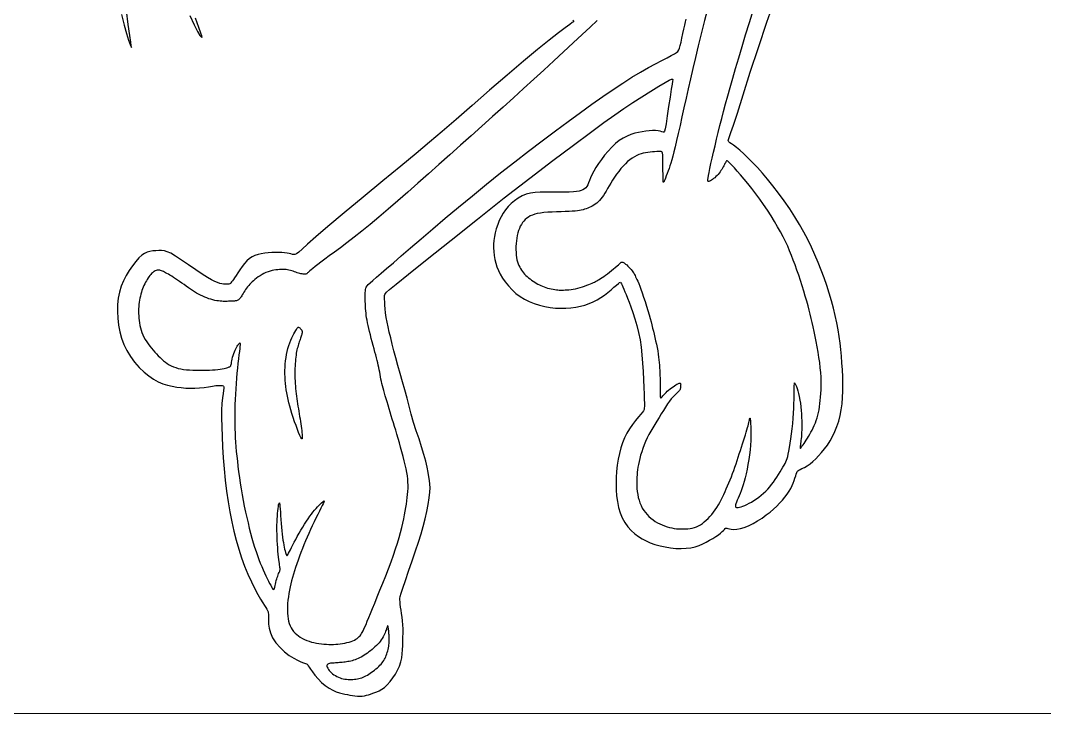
# Model space of a CAD drawing. Extents: x -10 to 143, y -5 to 105.
# Drawn here: x 23.42 to 65.93, y 10 to 38.76 of the extents above; entities that cross this region are included whole.
import ezdxf

# ---------------------------------------------------------------- set-up
doc = ezdxf.new("R2010")
doc.units = 0
doc.layers.add('1', color=7, linetype='CONTINUOUS')
doc.layers.add('Ramen', color=7, linetype='CONTINUOUS', lineweight=0)

msp = doc.modelspace()

# ---------------------------------------------------------------- linework, layer by layer
at = {"layer": '1', "color": 7, "linetype": 'CONTINUOUS'}
for points in [[(46.356, 38.781), (46.381, 38.75), (46.384, 38.731), (46.372, 38.712), (46.325, 38.675), (46.22, 38.598), (46.036, 38.461), (45.753, 38.247), (45.368, 37.948), (44.881, 37.558), (44.295, 37.072), (43.617, 36.495), (42.891, 35.866), (42.17, 35.236), (41.504, 34.656), (40.927, 34.158), (40.394, 33.706), (39.843, 33.245), (39.21, 32.722), (38.456, 32.102), (37.642, 31.433), (36.855, 30.781), (36.18, 30.213), (35.681, 29.78), (35.34, 29.474), (35.119, 29.27), (34.978, 29.145), (34.882, 29.075), (34.814, 29.045), (34.76, 29.044), (34.708, 29.057), (34.647, 29.074), (34.573, 29.092), (34.485, 29.108), (34.382, 29.121), (34.264, 29.131), (34.134, 29.137), (33.995, 29.138), (33.85, 29.133), (33.703, 29.122), (33.557, 29.105), (33.415, 29.081), (33.28, 29.049), (33.154, 29.008), (33.037, 28.955), (32.925, 28.884), (32.819, 28.792), (32.716, 28.676), (32.619, 28.546), (32.528, 28.412), (32.445, 28.287), (32.371, 28.179), (32.308, 28.089), (32.255, 28.015), (32.214, 27.956), (32.183, 27.91), (32.158, 27.875), (32.134, 27.851), (32.105, 27.834), (32.068, 27.824), (32.022, 27.819), (31.968, 27.819), (31.909, 27.821), (31.844, 27.826), (31.772, 27.835), (31.69, 27.853), (31.596, 27.882), (31.485, 27.927), (31.35, 27.995), (31.178, 28.094), (30.96, 28.235), (30.692, 28.418), (30.397, 28.623), (30.108, 28.822), (29.854, 28.988), (29.659, 29.1), (29.511, 29.166), (29.391, 29.198), (29.279, 29.21), (29.16, 29.213), (29.035, 29.209), (28.909, 29.196), (28.788, 29.175), (28.674, 29.143), (28.564, 29.093), (28.453, 29.018), (28.335, 28.909), (28.205, 28.763), (28.07, 28.586), (27.935, 28.386), (27.808, 28.174), (27.695, 27.956), (27.6, 27.731), (27.524, 27.494), (27.473, 27.242), (27.446, 26.972), (27.443, 26.69), (27.46, 26.403), (27.494, 26.119), (27.545, 25.843), (27.615, 25.575), (27.708, 25.315), (27.83, 25.061), (27.982, 24.813), (28.158, 24.577), (28.35, 24.36), (28.548, 24.168), (28.746, 24.008), (28.943, 23.877), (29.138, 23.772), (29.332, 23.689), (29.524, 23.627), (29.714, 23.581), (29.904, 23.547), (30.094, 23.524), (30.283, 23.508), (30.472, 23.5), (30.662, 23.5), (30.851, 23.511), (31.039, 23.532), (31.22, 23.559), (31.384, 23.586), (31.526, 23.607), (31.638, 23.618), (31.724, 23.619), (31.785, 23.613), (31.826, 23.602), (31.851, 23.586), (31.862, 23.556), (31.86, 23.501), (31.848, 23.411), (31.829, 23.277), (31.806, 23.096), (31.784, 22.868), (31.77, 22.592), (31.765, 22.269), (31.771, 21.902), (31.786, 21.501), (31.809, 21.07), (31.838, 20.618), (31.875, 20.153), (31.92, 19.687), (31.974, 19.23), (32.038, 18.79), (32.11, 18.367), (32.191, 17.96), (32.279, 17.568), (32.374, 17.189), (32.478, 16.822), (32.592, 16.466), (32.719, 16.119), (32.859, 15.782), (33.004, 15.464), (33.146, 15.178), (33.276, 14.934), (33.387, 14.741), (33.477, 14.593), (33.55, 14.48), (33.607, 14.395), (33.649, 14.327), (33.678, 14.273), (33.697, 14.224), (33.707, 14.177), (33.711, 14.124), (33.711, 14.059), (33.71, 13.973), (33.711, 13.859), (33.719, 13.712), (33.743, 13.537), (33.795, 13.344), (33.886, 13.141), (34.023, 12.936), (34.194, 12.739), (34.385, 12.56), (34.578, 12.409), (34.76, 12.293), (34.923, 12.208), (35.062, 12.149), (35.17, 12.109), (35.245, 12.082), (35.292, 12.064), (35.319, 12.049), (35.335, 12.035), (35.348, 12.015), (35.366, 11.982), (35.398, 11.927), (35.453, 11.843), (35.536, 11.726), (35.645, 11.585), (35.774, 11.435), (35.919, 11.29), (36.073, 11.163), (36.23, 11.056), (36.384, 10.969), (36.528, 10.903), (36.658, 10.857), (36.775, 10.826), (36.885, 10.804), (36.99, 10.785), (37.094, 10.765), (37.198, 10.744), (37.301, 10.727), (37.403, 10.716), (37.504, 10.714), (37.601, 10.721), (37.696, 10.735), (37.786, 10.755), (37.873, 10.78), (37.956, 10.809), (38.04, 10.84), (38.126, 10.872), (38.217, 10.906), (38.313, 10.948), (38.416, 11.005), (38.527, 11.086), (38.644, 11.195), (38.763, 11.328), (38.879, 11.478), (38.984, 11.639), (39.074, 11.803), (39.147, 11.971), (39.204, 12.139), (39.245, 12.309), (39.27, 12.479), (39.284, 12.649), (39.29, 12.82), (39.293, 12.993), (39.297, 13.166), (39.299, 13.34), (39.299, 13.512), (39.293, 13.681), (39.279, 13.844), (39.261, 14.002), (39.24, 14.151), (39.219, 14.29), (39.201, 14.418), (39.187, 14.532), (39.177, 14.631), (39.171, 14.712), (39.172, 14.78), (39.186, 14.862), (39.224, 14.992), (39.293, 15.204), (39.399, 15.52), (39.531, 15.91), (39.675, 16.332), (39.815, 16.745), (39.94, 17.118), (40.049, 17.453), (40.143, 17.767), (40.225, 18.073), (40.294, 18.381), (40.35, 18.68), (40.391, 18.954), (40.416, 19.188), (40.424, 19.373), (40.417, 19.525), (40.399, 19.666), (40.373, 19.819), (40.34, 20.003), (40.298, 20.22), (40.242, 20.469), (40.168, 20.751), (40.073, 21.062), (39.964, 21.394), (39.851, 21.738), (39.741, 22.083), (39.643, 22.422), (39.552, 22.757), (39.465, 23.091), (39.376, 23.428), (39.282, 23.77), (39.185, 24.111), (39.09, 24.443), (39.001, 24.761), (38.921, 25.056), (38.85, 25.331), (38.787, 25.586), (38.731, 25.823), (38.682, 26.043), (38.64, 26.249), (38.606, 26.442), (38.579, 26.624), (38.56, 26.794), (38.547, 26.95), (38.54, 27.087), (38.535, 27.199), (38.533, 27.283), (38.536, 27.346), (38.546, 27.393), (38.566, 27.434), (38.61, 27.483), (38.739, 27.592), (39.022, 27.822), (39.531, 28.232), (40.309, 28.859), (41.292, 29.649), (42.387, 30.523), (43.503, 31.403), (44.56, 32.221), (45.523, 32.954), (46.371, 33.59), (47.081, 34.116), (47.642, 34.528), (48.09, 34.849), (48.472, 35.115), (48.835, 35.357), (49.212, 35.601), (49.585, 35.834), (49.92, 36.038), (50.185, 36.193), (50.356, 36.286), (50.449, 36.326), (50.488, 36.332), (50.498, 36.319), (50.498, 36.297), (50.491, 36.242), (50.471, 36.122), (50.437, 35.906), (50.387, 35.579), (50.328, 35.189), (50.269, 34.8), (50.22, 34.478), (50.185, 34.27), (50.159, 34.163), (50.133, 34.126), (50.098, 34.13), (50.046, 34.147), (49.977, 34.168), (49.889, 34.187), (49.784, 34.199), (49.662, 34.2), (49.525, 34.189), (49.379, 34.171), (49.227, 34.147), (49.073, 34.118), (48.917, 34.082), (48.759, 34.034), (48.6, 33.968), (48.439, 33.883), (48.279, 33.777), (48.12, 33.651), (47.964, 33.507), (47.814, 33.346), (47.67, 33.173), (47.537, 32.997), (47.416, 32.823), (47.309, 32.659), (47.217, 32.505), (47.141, 32.364), (47.081, 32.236), (47.035, 32.122), (47, 32.023), (46.968, 31.939), (46.933, 31.87), (46.888, 31.815), (46.835, 31.771), (46.771, 31.737), (46.697, 31.709), (46.613, 31.685), (46.508, 31.664), (46.374, 31.649), (46.201, 31.639), (45.984, 31.636), (45.736, 31.636), (45.477, 31.638), (45.226, 31.639), (44.997, 31.637), (44.788, 31.625), (44.597, 31.599), (44.416, 31.552), (44.243, 31.481), (44.08, 31.389), (43.928, 31.282), (43.789, 31.165), (43.666, 31.041), (43.558, 30.911), (43.462, 30.771), (43.376, 30.62), (43.298, 30.458), (43.23, 30.289), (43.173, 30.117), (43.127, 29.95), (43.095, 29.791), (43.074, 29.638), (43.063, 29.486), (43.062, 29.332), (43.07, 29.172), (43.086, 29.01), (43.112, 28.847), (43.149, 28.687), (43.198, 28.533), (43.26, 28.382), (43.337, 28.23), (43.432, 28.074), (43.546, 27.911), (43.678, 27.746), (43.825, 27.586), (43.985, 27.438), (44.157, 27.306), (44.341, 27.192), (44.536, 27.094), (44.743, 27.011), (44.96, 26.944), (45.184, 26.89), (45.411, 26.852), (45.635, 26.828), (45.854, 26.819), (46.066, 26.824), (46.272, 26.84), (46.471, 26.868), (46.664, 26.905), (46.849, 26.954), (47.028, 27.013), (47.198, 27.085), (47.361, 27.17), (47.515, 27.265), (47.663, 27.368), (47.803, 27.477), (47.936, 27.588), (48.057, 27.694), (48.16, 27.784), (48.239, 27.852), (48.291, 27.888), (48.323, 27.896), (48.345, 27.878), (48.365, 27.839), (48.392, 27.781), (48.426, 27.706), (48.467, 27.614), (48.513, 27.508), (48.565, 27.385), (48.622, 27.243), (48.687, 27.075), (48.761, 26.876), (48.843, 26.644), (48.929, 26.384), (49.011, 26.103), (49.083, 25.81), (49.141, 25.51), (49.185, 25.201), (49.219, 24.882), (49.244, 24.547), (49.265, 24.199), (49.281, 23.853), (49.295, 23.531), (49.305, 23.254), (49.314, 23.037), (49.32, 22.875), (49.322, 22.758), (49.318, 22.675), (49.307, 22.616), (49.283, 22.566), (49.24, 22.508), (49.17, 22.427), (49.071, 22.311), (48.952, 22.165), (48.824, 21.997), (48.7, 21.817), (48.59, 21.632), (48.495, 21.441), (48.414, 21.239), (48.343, 21.025), (48.283, 20.796), (48.233, 20.554), (48.193, 20.304), (48.165, 20.05), (48.148, 19.795), (48.142, 19.542), (48.149, 19.289), (48.169, 19.04), (48.202, 18.794), (48.251, 18.555), (48.317, 18.328), (48.404, 18.117), (48.513, 17.924), (48.639, 17.751), (48.777, 17.598), (48.922, 17.464), (49.071, 17.349), (49.225, 17.25), (49.389, 17.165), (49.566, 17.089), (49.761, 17.021), (49.969, 16.961), (50.185, 16.912), (50.407, 16.876), (50.628, 16.854), (50.845, 16.847), (51.053, 16.856), (51.247, 16.88), (51.425, 16.921), (51.588, 16.975), (51.741, 17.039), (51.887, 17.111), (52.028, 17.188), (52.162, 17.267), (52.285, 17.346), (52.392, 17.42), (52.48, 17.489), (52.551, 17.549), (52.605, 17.601), (52.645, 17.642), (52.672, 17.672), (52.693, 17.691), (52.715, 17.699), (52.745, 17.695), (52.788, 17.68), (52.849, 17.661), (52.93, 17.645), (53.032, 17.638), (53.158, 17.646), (53.305, 17.673), (53.468, 17.721), (53.646, 17.79), (53.832, 17.883), (54.022, 17.993), (54.207, 18.114), (54.382, 18.239), (54.54, 18.361), (54.683, 18.483), (54.813, 18.604), (54.935, 18.726), (55.048, 18.852), (55.154, 18.978), (55.249, 19.104), (55.331, 19.227), (55.399, 19.345), (55.455, 19.459), (55.501, 19.567), (55.54, 19.671), (55.573, 19.769), (55.602, 19.859), (55.627, 19.936), (55.649, 19.998), (55.668, 20.041), (55.691, 20.073), (55.727, 20.099), (55.783, 20.128), (55.863, 20.166), (55.964, 20.216), (56.078, 20.279), (56.197, 20.359), (56.317, 20.456), (56.436, 20.568), (56.555, 20.695), (56.675, 20.833), (56.797, 20.982), (56.916, 21.142), (57.031, 21.314), (57.137, 21.5), (57.232, 21.699), (57.316, 21.912), (57.387, 22.134), (57.446, 22.366), (57.492, 22.605), (57.526, 22.852), (57.548, 23.112), (57.559, 23.385), (57.561, 23.672), (57.555, 23.969), (57.542, 24.266), (57.524, 24.556), (57.503, 24.834), (57.477, 25.103), (57.445, 25.371), (57.407, 25.644), (57.36, 25.927), (57.305, 26.219), (57.241, 26.519), (57.167, 26.824), (57.084, 27.133), (56.992, 27.445), (56.89, 27.76), (56.78, 28.078), (56.662, 28.399), (56.535, 28.721), (56.4, 29.042), (56.258, 29.358), (56.106, 29.669), (55.943, 29.978), (55.765, 30.291), (55.57, 30.612), (55.355, 30.943), (55.126, 31.276), (54.892, 31.601), (54.66, 31.905), (54.436, 32.181), (54.221, 32.429), (54.014, 32.655), (53.815, 32.863), (53.623, 33.054), (53.443, 33.226), (53.281, 33.374), (53.14, 33.494), (53.027, 33.583), (52.938, 33.647), (52.874, 33.692), (52.831, 33.725), (52.808, 33.753), (52.801, 33.782), (52.809, 33.818), (52.827, 33.868), (52.857, 33.947), (52.913, 34.108), (53.015, 34.413), (53.18, 34.923), (53.419, 35.678), (53.718, 36.614), (54.055, 37.647), (54.407, 38.691), (54.756, 39.674)], [(27.612, 39.006), (27.72, 38.571), (27.821, 38.218), (27.907, 37.95), (27.971, 37.769), (28.008, 37.671), (28.024, 37.642), (28.025, 37.66), (28.017, 37.72), (27.996, 37.863), (27.956, 38.143), (27.895, 38.595), (27.819, 39.178)], [(51.962, 39.323), (51.817, 38.756), (51.682, 38.215), (51.557, 37.706), (51.443, 37.228), (51.336, 36.776), (51.237, 36.346), (51.143, 35.933), (51.053, 35.533), (50.965, 35.142), (50.881, 34.765), (50.8, 34.409), (50.726, 34.079), (50.657, 33.781), (50.596, 33.522), (50.543, 33.306), (50.496, 33.126), (50.455, 32.976), (50.417, 32.847), (50.38, 32.733), (50.344, 32.625), (50.306, 32.517), (50.268, 32.412), (50.231, 32.313), (50.196, 32.225), (50.166, 32.15), (50.142, 32.093), (50.124, 32.058), (50.112, 32.046), (50.104, 32.059), (50.1, 32.098), (50.098, 32.164), (50.097, 32.261), (50.095, 32.386), (50.093, 32.532), (50.091, 32.687), (50.089, 32.841), (50.086, 32.983), (50.083, 33.103), (50.08, 33.192), (50.074, 33.253), (50.063, 33.291), (50.043, 33.313), (50.012, 33.321), (49.966, 33.323), (49.905, 33.322), (49.831, 33.319), (49.746, 33.314), (49.654, 33.307), (49.558, 33.298), (49.462, 33.286), (49.367, 33.271), (49.275, 33.252), (49.184, 33.228), (49.093, 33.197), (49.002, 33.159), (48.909, 33.111), (48.816, 33.052), (48.721, 32.984), (48.626, 32.905), (48.531, 32.817), (48.436, 32.72), (48.344, 32.614), (48.253, 32.5), (48.166, 32.38), (48.082, 32.257), (48.002, 32.134), (47.927, 32.013), (47.858, 31.897), (47.794, 31.788), (47.735, 31.686), (47.68, 31.592), (47.626, 31.506), (47.573, 31.427), (47.518, 31.355), (47.461, 31.291), (47.402, 31.234), (47.341, 31.183), (47.279, 31.137), (47.217, 31.097), (47.154, 31.06), (47.092, 31.028), (47.03, 30.998), (46.967, 30.972), (46.903, 30.948), (46.838, 30.927), (46.772, 30.909), (46.702, 30.893), (46.627, 30.879), (46.542, 30.866), (46.444, 30.856), (46.329, 30.847), (46.193, 30.84), (46.034, 30.834), (45.859, 30.828), (45.675, 30.822), (45.49, 30.814), (45.311, 30.803), (45.146, 30.789), (45.001, 30.771), (44.875, 30.748), (44.766, 30.721), (44.67, 30.688), (44.585, 30.65), (44.509, 30.606), (44.439, 30.557), (44.374, 30.502), (44.315, 30.441), (44.261, 30.374), (44.213, 30.3), (44.169, 30.221), (44.13, 30.136), (44.096, 30.044), (44.067, 29.947), (44.043, 29.844), (44.023, 29.735), (44.007, 29.621), (43.996, 29.502), (43.99, 29.38), (43.988, 29.259), (43.991, 29.14), (43.999, 29.026), (44.012, 28.921), (44.031, 28.826), (44.054, 28.74), (44.081, 28.662), (44.112, 28.591), (44.146, 28.525), (44.182, 28.463), (44.22, 28.403), (44.261, 28.346), (44.304, 28.291), (44.35, 28.237), (44.4, 28.185), (44.453, 28.134), (44.511, 28.084), (44.572, 28.036), (44.636, 27.989), (44.701, 27.944), (44.767, 27.901), (44.833, 27.861), (44.897, 27.824), (44.962, 27.79), (45.026, 27.759), (45.091, 27.73), (45.159, 27.704), (45.229, 27.68), (45.302, 27.659), (45.377, 27.64), (45.453, 27.623), (45.527, 27.608), (45.599, 27.597), (45.667, 27.587), (45.729, 27.581), (45.788, 27.576), (45.846, 27.574), (45.905, 27.574), (45.966, 27.576), (46.033, 27.579), (46.107, 27.584), (46.188, 27.591), (46.274, 27.6), (46.364, 27.613), (46.458, 27.63), (46.554, 27.651), (46.651, 27.677), (46.748, 27.707), (46.841, 27.74), (46.93, 27.773), (47.012, 27.805), (47.085, 27.834), (47.148, 27.86), (47.202, 27.884), (47.251, 27.906), (47.296, 27.929), (47.342, 27.953), (47.39, 27.98), (47.444, 28.012), (47.502, 28.048), (47.565, 28.09), (47.634, 28.137), (47.708, 28.189), (47.786, 28.249), (47.869, 28.314), (47.954, 28.382), (48.036, 28.451), (48.114, 28.517), (48.184, 28.578), (48.243, 28.628), (48.288, 28.668), (48.321, 28.696), (48.345, 28.715), (48.363, 28.727), (48.378, 28.733), (48.392, 28.735), (48.407, 28.733), (48.426, 28.728), (48.448, 28.718), (48.475, 28.703), (48.506, 28.681), (48.543, 28.652), (48.586, 28.615), (48.632, 28.572), (48.68, 28.524), (48.728, 28.475), (48.772, 28.426), (48.811, 28.379), (48.844, 28.335), (48.87, 28.295), (48.893, 28.256), (48.914, 28.215), (48.935, 28.173), (48.957, 28.126), (48.983, 28.074), (49.013, 28.012), (49.047, 27.938), (49.085, 27.848), (49.129, 27.74), (49.178, 27.609), (49.232, 27.454), (49.29, 27.28), (49.349, 27.096), (49.408, 26.909), (49.464, 26.725), (49.515, 26.553), (49.559, 26.397), (49.598, 26.256), (49.633, 26.125), (49.664, 25.999), (49.695, 25.874), (49.725, 25.746), (49.756, 25.612), (49.787, 25.473), (49.818, 25.331), (49.847, 25.19), (49.873, 25.051), (49.895, 24.919), (49.912, 24.794), (49.926, 24.676), (49.936, 24.563), (49.944, 24.454), (49.95, 24.348), (49.956, 24.242), (49.961, 24.135), (49.966, 24.028), (49.971, 23.922), (49.975, 23.817), (49.978, 23.713), (49.98, 23.612), (49.98, 23.515), (49.98, 23.422), (49.98, 23.337), (49.98, 23.262), (49.981, 23.199), (49.982, 23.15), (49.986, 23.117), (49.992, 23.099), (50.002, 23.094), (50.016, 23.102), (50.035, 23.12), (50.059, 23.148), (50.091, 23.183), (50.128, 23.225), (50.171, 23.272), (50.219, 23.321), (50.271, 23.373), (50.328, 23.424), (50.387, 23.473), (50.449, 23.52), (50.51, 23.563), (50.568, 23.602), (50.621, 23.635), (50.668, 23.663), (50.706, 23.683), (50.736, 23.698), (50.76, 23.707), (50.779, 23.711), (50.792, 23.712), (50.803, 23.711), (50.811, 23.707), (50.817, 23.701), (50.822, 23.692), (50.825, 23.68), (50.826, 23.664), (50.827, 23.644), (50.826, 23.619), (50.825, 23.591), (50.823, 23.561), (50.819, 23.531), (50.814, 23.501), (50.808, 23.474), (50.801, 23.451), (50.791, 23.429), (50.777, 23.409), (50.759, 23.387), (50.735, 23.362), (50.705, 23.333), (50.666, 23.298), (50.62, 23.255), (50.567, 23.201), (50.506, 23.135), (50.439, 23.055), (50.365, 22.959), (50.285, 22.846), (50.2, 22.718), (50.112, 22.58), (50.022, 22.434), (49.931, 22.286), (49.842, 22.138), (49.754, 21.994), (49.669, 21.853), (49.588, 21.714), (49.511, 21.575), (49.438, 21.436), (49.372, 21.294), (49.311, 21.149), (49.256, 21.003), (49.208, 20.858), (49.165, 20.717), (49.129, 20.581), (49.098, 20.453), (49.073, 20.335), (49.053, 20.224), (49.037, 20.118), (49.025, 20.015), (49.017, 19.911), (49.01, 19.804), (49.006, 19.691), (49.004, 19.574), (49.006, 19.454), (49.013, 19.332), (49.024, 19.209), (49.042, 19.088), (49.067, 18.968), (49.099, 18.851), (49.138, 18.738), (49.183, 18.63), (49.235, 18.526), (49.295, 18.429), (49.36, 18.338), (49.432, 18.253), (49.509, 18.175), (49.592, 18.103), (49.679, 18.036), (49.77, 17.975), (49.865, 17.919), (49.962, 17.869), (50.061, 17.824), (50.161, 17.784), (50.262, 17.751), (50.362, 17.723), (50.461, 17.7), (50.559, 17.683), (50.656, 17.671), (50.751, 17.663), (50.847, 17.659), (50.941, 17.659), (51.035, 17.662), (51.128, 17.669), (51.22, 17.68), (51.311, 17.698), (51.399, 17.721), (51.486, 17.752), (51.569, 17.79), (51.651, 17.836), (51.731, 17.89), (51.809, 17.951), (51.886, 18.019), (51.964, 18.094), (52.04, 18.176), (52.117, 18.263), (52.191, 18.356), (52.263, 18.453), (52.332, 18.554), (52.396, 18.657), (52.457, 18.763), (52.513, 18.872), (52.566, 18.982), (52.618, 19.095), (52.669, 19.211), (52.72, 19.329), (52.773, 19.45), (52.826, 19.573), (52.879, 19.699), (52.932, 19.828), (52.984, 19.958), (53.034, 20.091), (53.082, 20.227), (53.128, 20.363), (53.173, 20.501), (53.217, 20.64), (53.261, 20.779), (53.305, 20.917), (53.349, 21.055), (53.392, 21.19), (53.434, 21.321), (53.475, 21.446), (53.512, 21.564), (53.546, 21.674), (53.576, 21.774), (53.602, 21.864), (53.623, 21.944), (53.642, 22.015), (53.657, 22.076), (53.669, 22.128), (53.678, 22.172), (53.685, 22.206), (53.691, 22.233), (53.695, 22.25), (53.699, 22.26), (53.703, 22.261), (53.707, 22.254), (53.712, 22.237), (53.717, 22.207), (53.722, 22.162), (53.727, 22.101), (53.732, 22.019), (53.737, 21.917), (53.741, 21.795), (53.743, 21.655), (53.742, 21.498), (53.736, 21.326), (53.724, 21.14), (53.707, 20.944), (53.683, 20.741), (53.654, 20.536), (53.621, 20.333), (53.585, 20.137), (53.546, 19.953), (53.506, 19.785), (53.464, 19.631), (53.421, 19.49), (53.378, 19.361), (53.334, 19.243), (53.291, 19.133), (53.25, 19.03), (53.21, 18.936), (53.175, 18.85), (53.144, 18.774), (53.121, 18.709), (53.106, 18.655), (53.1, 18.613), (53.104, 18.582), (53.118, 18.562), (53.142, 18.552), (53.176, 18.549), (53.22, 18.554), (53.274, 18.565), (53.337, 18.582), (53.409, 18.607), (53.489, 18.638), (53.576, 18.677), (53.669, 18.724), (53.766, 18.778), (53.868, 18.839), (53.971, 18.907), (54.073, 18.981), (54.173, 19.059), (54.27, 19.141), (54.36, 19.226), (54.445, 19.314), (54.526, 19.407), (54.604, 19.502), (54.678, 19.602), (54.751, 19.706), (54.822, 19.814), (54.892, 19.924), (54.957, 20.031), (55.018, 20.134), (55.073, 20.228), (55.121, 20.312), (55.161, 20.383), (55.194, 20.447), (55.223, 20.51), (55.248, 20.58), (55.272, 20.663), (55.296, 20.766), (55.323, 20.894), (55.35, 21.046), (55.378, 21.218), (55.406, 21.406), (55.432, 21.607), (55.456, 21.818), (55.477, 22.034), (55.495, 22.251), (55.51, 22.464), (55.522, 22.67), (55.531, 22.863), (55.538, 23.039), (55.542, 23.195), (55.544, 23.329), (55.545, 23.442), (55.545, 23.536), (55.545, 23.61), (55.546, 23.666), (55.548, 23.703), (55.552, 23.723), (55.559, 23.725), (55.57, 23.711), (55.585, 23.679), (55.604, 23.631), (55.63, 23.568), (55.659, 23.488), (55.69, 23.392), (55.722, 23.281), (55.752, 23.153), (55.78, 23.01), (55.8, 22.875), (55.816, 22.732), (55.829, 22.583), (55.84, 22.433), (55.847, 22.285), (55.852, 22.141), (55.854, 22.006), (55.854, 21.882), (55.852, 21.769), (55.848, 21.666), (55.843, 21.572), (55.837, 21.486), (55.83, 21.408), (55.822, 21.337), (55.814, 21.272), (55.806, 21.213), (55.799, 21.16), (55.792, 21.115), (55.787, 21.076), (55.784, 21.046), (55.782, 21.024), (55.784, 21.01), (55.788, 21.004), (55.796, 21.007), (55.809, 21.019), (55.826, 21.04), (55.848, 21.07), (55.875, 21.109), (55.909, 21.156), (55.948, 21.212), (55.991, 21.276), (56.037, 21.345), (56.086, 21.421), (56.136, 21.502), (56.186, 21.587), (56.236, 21.675), (56.284, 21.766), (56.331, 21.861), (56.376, 21.958), (56.418, 22.059), (56.456, 22.162), (56.491, 22.269), (56.522, 22.379), (56.549, 22.492), (56.573, 22.61), (56.593, 22.732), (56.61, 22.86), (56.625, 22.994), (56.637, 23.135), (56.648, 23.283), (56.655, 23.439), (56.659, 23.604), (56.659, 23.777), (56.654, 23.959), (56.642, 24.15), (56.624, 24.351), (56.599, 24.562), (56.568, 24.779), (56.532, 25), (56.492, 25.221), (56.451, 25.439), (56.408, 25.65), (56.367, 25.852), (56.326, 26.042), (56.287, 26.222), (56.247, 26.397), (56.206, 26.57), (56.162, 26.745), (56.114, 26.926), (56.061, 27.116), (56.002, 27.318), (55.939, 27.529), (55.871, 27.747), (55.8, 27.968), (55.726, 28.189), (55.652, 28.406), (55.578, 28.616), (55.504, 28.818), (55.429, 29.012), (55.352, 29.203), (55.269, 29.392), (55.179, 29.584), (55.081, 29.781), (54.972, 29.987), (54.851, 30.202), (54.719, 30.427), (54.578, 30.657), (54.428, 30.889), (54.272, 31.122), (54.111, 31.351), (53.947, 31.575), (53.782, 31.79), (53.619, 31.993), (53.461, 32.182), (53.313, 32.355), (53.177, 32.509), (53.058, 32.641), (52.959, 32.748), (52.883, 32.83), (52.827, 32.887), (52.786, 32.923), (52.759, 32.941), (52.74, 32.944), (52.727, 32.935), (52.715, 32.916), (52.701, 32.89), (52.685, 32.858), (52.667, 32.821), (52.646, 32.78), (52.622, 32.735), (52.596, 32.687), (52.566, 32.637), (52.534, 32.585), (52.499, 32.532), (52.462, 32.479), (52.422, 32.427), (52.38, 32.376), (52.336, 32.327), (52.29, 32.281), (52.243, 32.238), (52.195, 32.2), (52.149, 32.166), (52.104, 32.137), (52.064, 32.114), (52.028, 32.097), (51.998, 32.087), (51.976, 32.084), (51.961, 32.093), (51.954, 32.118), (51.955, 32.162), (51.964, 32.231), (51.982, 32.329), (52.009, 32.459), (52.044, 32.624), (52.086, 32.822), (52.136, 33.047), (52.192, 33.293), (52.253, 33.556), (52.318, 33.832), (52.386, 34.113), (52.456, 34.398), (52.531, 34.689), (52.609, 34.989), (52.693, 35.303), (52.784, 35.635), (52.883, 35.988), (52.991, 36.368), (53.109, 36.776), (53.237, 37.213), (53.375, 37.677), (53.523, 38.167), (53.682, 38.681), (53.85, 39.217)], [(47.359, 38.764), (47.068, 38.491), (46.731, 38.176), (46.36, 37.83), (45.964, 37.463), (45.556, 37.085), (45.143, 36.704), (44.726, 36.322), (44.306, 35.938), (43.882, 35.552), (43.452, 35.164), (43.017, 34.772), (42.576, 34.377), (42.131, 33.98), (41.684, 33.583), (41.237, 33.186), (40.793, 32.792), (40.353, 32.402), (39.92, 32.018), (39.496, 31.642), (39.083, 31.279), (38.684, 30.932), (38.301, 30.604), (37.936, 30.299), (37.593, 30.02), (37.271, 29.767), (36.973, 29.538), (36.701, 29.333), (36.456, 29.151), (36.24, 28.992), (36.053, 28.853), (35.894, 28.733), (35.761, 28.632), (35.651, 28.547), (35.561, 28.476), (35.491, 28.418), (35.436, 28.371), (35.395, 28.334), (35.364, 28.305), (35.341, 28.284), (35.323, 28.267), (35.305, 28.255), (35.287, 28.246), (35.267, 28.239), (35.244, 28.235), (35.218, 28.234), (35.187, 28.235), (35.151, 28.239), (35.11, 28.246), (35.064, 28.255), (35.014, 28.266), (34.962, 28.28), (34.907, 28.296), (34.851, 28.314), (34.795, 28.333), (34.739, 28.353), (34.683, 28.373), (34.625, 28.391), (34.566, 28.407), (34.506, 28.42), (34.444, 28.428), (34.38, 28.433), (34.314, 28.434), (34.245, 28.432), (34.174, 28.427), (34.1, 28.42), (34.023, 28.411), (33.943, 28.399), (33.861, 28.384), (33.778, 28.364), (33.695, 28.338), (33.611, 28.306), (33.528, 28.266), (33.446, 28.221), (33.366, 28.172), (33.29, 28.119), (33.218, 28.066), (33.152, 28.014), (33.091, 27.963), (33.035, 27.913), (32.984, 27.864), (32.937, 27.815), (32.892, 27.764), (32.849, 27.711), (32.807, 27.655), (32.766, 27.598), (32.728, 27.54), (32.692, 27.484), (32.658, 27.431), (32.628, 27.381), (32.602, 27.338), (32.579, 27.299), (32.558, 27.266), (32.537, 27.237), (32.516, 27.212), (32.493, 27.19), (32.468, 27.172), (32.441, 27.156), (32.413, 27.144), (32.385, 27.134), (32.357, 27.126), (32.331, 27.121), (32.307, 27.118), (32.283, 27.117), (32.26, 27.117), (32.235, 27.117), (32.207, 27.117), (32.176, 27.116), (32.139, 27.114), (32.098, 27.111), (32.053, 27.108), (32.004, 27.105), (31.951, 27.103), (31.894, 27.103), (31.835, 27.104), (31.773, 27.107), (31.707, 27.112), (31.638, 27.121), (31.566, 27.132), (31.489, 27.148), (31.409, 27.167), (31.326, 27.19), (31.241, 27.217), (31.154, 27.247), (31.068, 27.281), (30.982, 27.318), (30.898, 27.358), (30.815, 27.401), (30.732, 27.448), (30.649, 27.498), (30.564, 27.552), (30.478, 27.61), (30.389, 27.671), (30.298, 27.735), (30.207, 27.801), (30.116, 27.866), (30.026, 27.929), (29.938, 27.99), (29.854, 28.046), (29.773, 28.098), (29.696, 28.145), (29.624, 28.189), (29.558, 28.228), (29.498, 28.263), (29.444, 28.294), (29.395, 28.322), (29.351, 28.345), (29.311, 28.364), (29.272, 28.379), (29.235, 28.391), (29.198, 28.398), (29.16, 28.401), (29.123, 28.4), (29.086, 28.394), (29.049, 28.384), (29.012, 28.369), (28.974, 28.35), (28.937, 28.325), (28.9, 28.296), (28.863, 28.261), (28.826, 28.222), (28.789, 28.178), (28.751, 28.129), (28.715, 28.076), (28.678, 28.019), (28.643, 27.96), (28.609, 27.897), (28.576, 27.833), (28.545, 27.767), (28.516, 27.7), (28.488, 27.63), (28.463, 27.559), (28.439, 27.485), (28.417, 27.408), (28.396, 27.328), (28.378, 27.245), (28.362, 27.16), (28.348, 27.072), (28.337, 26.982), (28.329, 26.89), (28.324, 26.796), (28.322, 26.701), (28.323, 26.604), (28.327, 26.507), (28.335, 26.408), (28.345, 26.309), (28.359, 26.209), (28.376, 26.109), (28.398, 26.009), (28.426, 25.91), (28.459, 25.811), (28.499, 25.714), (28.546, 25.617), (28.6, 25.523), (28.659, 25.43), (28.723, 25.339), (28.789, 25.25), (28.858, 25.164), (28.927, 25.08), (28.997, 24.999), (29.068, 24.922), (29.14, 24.847), (29.212, 24.775), (29.285, 24.707), (29.359, 24.643), (29.433, 24.582), (29.511, 24.526), (29.591, 24.475), (29.676, 24.429), (29.766, 24.388), (29.862, 24.354), (29.964, 24.326), (30.073, 24.302), (30.188, 24.284), (30.31, 24.269), (30.438, 24.258), (30.572, 24.251), (30.711, 24.246), (30.851, 24.244), (30.992, 24.244), (31.129, 24.248), (31.261, 24.253), (31.386, 24.261), (31.503, 24.27), (31.61, 24.281), (31.707, 24.293), (31.794, 24.306), (31.869, 24.319), (31.932, 24.333), (31.984, 24.346), (32.027, 24.359), (32.06, 24.371), (32.087, 24.383), (32.108, 24.394), (32.125, 24.404), (32.138, 24.416), (32.148, 24.432), (32.157, 24.454), (32.166, 24.483), (32.175, 24.524), (32.185, 24.576), (32.196, 24.639), (32.21, 24.709), (32.227, 24.783), (32.247, 24.86), (32.27, 24.936), (32.297, 25.008), (32.327, 25.076), (32.358, 25.139), (32.388, 25.195), (32.417, 25.245), (32.443, 25.286), (32.465, 25.319), (32.482, 25.344), (32.497, 25.361), (32.509, 25.373), (32.518, 25.378), (32.525, 25.379), (32.531, 25.375), (32.535, 25.363), (32.536, 25.338), (32.535, 25.295), (32.529, 25.232), (32.52, 25.143), (32.506, 25.025), (32.488, 24.881), (32.467, 24.715), (32.446, 24.531), (32.424, 24.333), (32.403, 24.126), (32.384, 23.912), (32.368, 23.694), (32.353, 23.475), (32.341, 23.255), (32.331, 23.036), (32.323, 22.822), (32.318, 22.612), (32.315, 22.407), (32.314, 22.206), (32.315, 22.01), (32.319, 21.818), (32.326, 21.629), (32.335, 21.443), (32.347, 21.258), (32.362, 21.071), (32.379, 20.88), (32.399, 20.682), (32.422, 20.476), (32.447, 20.259), (32.475, 20.033), (32.506, 19.8), (32.54, 19.562), (32.577, 19.321), (32.618, 19.079), (32.662, 18.838), (32.709, 18.599), (32.759, 18.363), (32.811, 18.132), (32.864, 17.907), (32.918, 17.689), (32.973, 17.48), (33.028, 17.278), (33.084, 17.085), (33.14, 16.901), (33.197, 16.724), (33.255, 16.555), (33.314, 16.395), (33.374, 16.242), (33.433, 16.097), (33.492, 15.96), (33.549, 15.832), (33.606, 15.711), (33.661, 15.598), (33.713, 15.495), (33.761, 15.402), (33.805, 15.321), (33.843, 15.254), (33.874, 15.201), (33.899, 15.164), (33.917, 15.142), (33.931, 15.135), (33.942, 15.143), (33.952, 15.165), (33.962, 15.201), (33.973, 15.25), (33.987, 15.308), (34.001, 15.374), (34.018, 15.444), (34.036, 15.515), (34.055, 15.583), (34.075, 15.647), (34.096, 15.705), (34.117, 15.758), (34.136, 15.806), (34.154, 15.847), (34.169, 15.883), (34.181, 15.914), (34.189, 15.941), (34.194, 15.967), (34.195, 15.995), (34.194, 16.025), (34.19, 16.061), (34.184, 16.105), (34.175, 16.159), (34.165, 16.223), (34.153, 16.299), (34.141, 16.388), (34.129, 16.492), (34.118, 16.61), (34.106, 16.742), (34.096, 16.881), (34.087, 17.025), (34.08, 17.17), (34.073, 17.312), (34.069, 17.448), (34.066, 17.579), (34.066, 17.705), (34.067, 17.828), (34.071, 17.948), (34.076, 18.066), (34.084, 18.184), (34.093, 18.298), (34.104, 18.405), (34.115, 18.503), (34.126, 18.587), (34.137, 18.656), (34.147, 18.706), (34.157, 18.735), (34.166, 18.74), (34.174, 18.721), (34.182, 18.674), (34.19, 18.598), (34.198, 18.491), (34.207, 18.361), (34.216, 18.213), (34.225, 18.054), (34.236, 17.893), (34.249, 17.734), (34.263, 17.586), (34.278, 17.447), (34.295, 17.319), (34.313, 17.2), (34.331, 17.091), (34.35, 16.991), (34.368, 16.9), (34.386, 16.818), (34.404, 16.747), (34.421, 16.686), (34.436, 16.636), (34.451, 16.598), (34.463, 16.572), (34.476, 16.56), (34.489, 16.561), (34.505, 16.577), (34.526, 16.609), (34.551, 16.656), (34.584, 16.72), (34.624, 16.799), (34.67, 16.891), (34.722, 16.994), (34.78, 17.107), (34.844, 17.227), (34.912, 17.353), (34.985, 17.482), (35.06, 17.612), (35.137, 17.74), (35.213, 17.863), (35.287, 17.979), (35.359, 18.086), (35.428, 18.184), (35.495, 18.274), (35.56, 18.358), (35.624, 18.436), (35.688, 18.51), (35.752, 18.58), (35.813, 18.644), (35.87, 18.701), (35.922, 18.75), (35.965, 18.789), (35.999, 18.815), (36.021, 18.828), (36.031, 18.825), (36.028, 18.806), (36.013, 18.767), (35.986, 18.708), (35.946, 18.627), (35.893, 18.523), (35.831, 18.399), (35.76, 18.26), (35.685, 18.109), (35.608, 17.952), (35.531, 17.793), (35.457, 17.634), (35.386, 17.477), (35.317, 17.32), (35.25, 17.163), (35.186, 17.006), (35.122, 16.847), (35.061, 16.687), (35.001, 16.527), (34.944, 16.368), (34.889, 16.212), (34.838, 16.061), (34.79, 15.915), (34.747, 15.777), (34.709, 15.643), (34.673, 15.513), (34.641, 15.384), (34.612, 15.254), (34.586, 15.121), (34.562, 14.983), (34.541, 14.843), (34.523, 14.701), (34.51, 14.56), (34.501, 14.422), (34.498, 14.29), (34.501, 14.165), (34.511, 14.047), (34.527, 13.936), (34.549, 13.833), (34.577, 13.735), (34.613, 13.645), (34.654, 13.56), (34.703, 13.481), (34.757, 13.408), (34.818, 13.341), (34.885, 13.278), (34.958, 13.22), (35.036, 13.166), (35.12, 13.117), (35.208, 13.073), (35.301, 13.033), (35.397, 12.998), (35.497, 12.967), (35.599, 12.942), (35.703, 12.921), (35.808, 12.904), (35.912, 12.891), (36.016, 12.881), (36.118, 12.874), (36.218, 12.871), (36.316, 12.869), (36.411, 12.871), (36.506, 12.875), (36.6, 12.883), (36.695, 12.893), (36.789, 12.907), (36.882, 12.923), (36.973, 12.943), (37.06, 12.965), (37.141, 12.99), (37.215, 13.018), (37.281, 13.048), (37.34, 13.081), (37.392, 13.116), (37.438, 13.153), (37.479, 13.191), (37.515, 13.23), (37.548, 13.271), (37.579, 13.316), (37.61, 13.367), (37.642, 13.428), (37.677, 13.502), (37.717, 13.592), (37.763, 13.699), (37.816, 13.828), (37.877, 13.978), (37.948, 14.153), (38.03, 14.354), (38.123, 14.582), (38.229, 14.839), (38.343, 15.117), (38.461, 15.41), (38.581, 15.71), (38.697, 16.008), (38.806, 16.298), (38.903, 16.572), (38.991, 16.831), (39.068, 17.075), (39.136, 17.304), (39.195, 17.518), (39.246, 17.719), (39.291, 17.906), (39.329, 18.082), (39.362, 18.247), (39.39, 18.403), (39.415, 18.551), (39.438, 18.693), (39.458, 18.83), (39.476, 18.963), (39.49, 19.094), (39.501, 19.221), (39.508, 19.348), (39.509, 19.474), (39.505, 19.601), (39.495, 19.73), (39.479, 19.864), (39.456, 20.005), (39.428, 20.155), (39.392, 20.316), (39.351, 20.489), (39.304, 20.672), (39.254, 20.86), (39.201, 21.05), (39.148, 21.237), (39.095, 21.418), (39.044, 21.59), (38.995, 21.753), (38.948, 21.91), (38.902, 22.062), (38.856, 22.211), (38.811, 22.358), (38.766, 22.505), (38.721, 22.651), (38.678, 22.794), (38.637, 22.932), (38.597, 23.064), (38.561, 23.187), (38.528, 23.3), (38.499, 23.405), (38.472, 23.504), (38.447, 23.599), (38.425, 23.692), (38.404, 23.784), (38.385, 23.878), (38.367, 23.973), (38.349, 24.069), (38.331, 24.166), (38.312, 24.263), (38.293, 24.36), (38.272, 24.458), (38.25, 24.556), (38.226, 24.658), (38.199, 24.765), (38.169, 24.88), (38.136, 25.003), (38.1, 25.137), (38.062, 25.278), (38.022, 25.424), (37.983, 25.57), (37.945, 25.713), (37.911, 25.85), (37.879, 25.978), (37.852, 26.098), (37.828, 26.211), (37.807, 26.319), (37.79, 26.422), (37.775, 26.522), (37.763, 26.621), (37.753, 26.719), (37.746, 26.816), (37.74, 26.912), (37.736, 27.008), (37.733, 27.104), (37.73, 27.199), (37.729, 27.292), (37.73, 27.381), (37.732, 27.463), (37.737, 27.537), (37.743, 27.6), (37.753, 27.652), (37.772, 27.699), (37.805, 27.747), (37.859, 27.805), (37.938, 27.879), (38.049, 27.977), (38.197, 28.106), (38.386, 28.27), (38.619, 28.47), (38.899, 28.71), (39.228, 28.993), (39.611, 29.321), (40.048, 29.695), (40.533, 30.109), (41.055, 30.552), (41.607, 31.015), (42.18, 31.49), (42.764, 31.966), (43.351, 32.436), (43.937, 32.895), (44.515, 33.342), (45.081, 33.773), (45.631, 34.185), (46.16, 34.576), (46.663, 34.944), (47.141, 35.287), (47.594, 35.606), (48.021, 35.898), (48.424, 36.165), (48.804, 36.406), (49.159, 36.62), (49.487, 36.807), (49.782, 36.969), (50.042, 37.105), (50.262, 37.217), (50.437, 37.306), (50.565, 37.373), (50.655, 37.428), (50.714, 37.48), (50.753, 37.54), (50.782, 37.619), (50.809, 37.726), (50.841, 37.868), (50.879, 38.036), (50.92, 38.217), (50.961, 38.398), (50.999, 38.566), (51.032, 38.708), (51.057, 38.815)], [(30.447, 38.965), (30.632, 38.579), (30.772, 38.31), (30.869, 38.146), (30.927, 38.071), (30.953, 38.06), (30.957, 38.085), (30.944, 38.13), (30.905, 38.24), (30.822, 38.469), (30.686, 38.861)]]:
    msp.add_lwpolyline(points, dxfattribs=at)
for points in [[(35.014, 21.544), (34.967, 21.657), (34.915, 21.794), (34.858, 21.948), (34.8, 22.112), (34.744, 22.279), (34.69, 22.445), (34.642, 22.602), (34.599, 22.752), (34.561, 22.896), (34.528, 23.035), (34.499, 23.17), (34.474, 23.303), (34.453, 23.435), (34.435, 23.567), (34.42, 23.7), (34.41, 23.833), (34.402, 23.966), (34.399, 24.099), (34.399, 24.233), (34.404, 24.368), (34.413, 24.502), (34.425, 24.636), (34.443, 24.769), (34.464, 24.9), (34.49, 25.027), (34.521, 25.151), (34.556, 25.27), (34.596, 25.383), (34.64, 25.49), (34.684, 25.589), (34.729, 25.68), (34.772, 25.761), (34.811, 25.832), (34.846, 25.892), (34.874, 25.939), (34.897, 25.975), (34.915, 26.002), (34.931, 26.019), (34.945, 26.028), (34.959, 26.03), (34.974, 26.026), (34.991, 26.017), (35.009, 26.004), (35.027, 25.988), (35.046, 25.969), (35.064, 25.949), (35.079, 25.928), (35.093, 25.907), (35.103, 25.886), (35.11, 25.865), (35.113, 25.844), (35.113, 25.82), (35.111, 25.794), (35.105, 25.764), (35.096, 25.73), (35.086, 25.696), (35.073, 25.658), (35.06, 25.618), (35.044, 25.574), (35.028, 25.527), (35.011, 25.479), (34.994, 25.428), (34.977, 25.376), (34.96, 25.323), (34.943, 25.268), (34.927, 25.211), (34.912, 25.151), (34.897, 25.088), (34.883, 25.021), (34.87, 24.95), (34.858, 24.874), (34.847, 24.792), (34.838, 24.706), (34.829, 24.615), (34.822, 24.521), (34.817, 24.423), (34.813, 24.323), (34.81, 24.221), (34.809, 24.118), (34.81, 24.013), (34.813, 23.908), (34.817, 23.803), (34.823, 23.697), (34.83, 23.591), (34.839, 23.485), (34.849, 23.379), (34.861, 23.274), (34.874, 23.169), (34.889, 23.064), (34.904, 22.96), (34.921, 22.856), (34.937, 22.752), (34.955, 22.648), (34.972, 22.544), (34.989, 22.439), (35.006, 22.333), (35.023, 22.228), (35.038, 22.125), (35.053, 22.023), (35.068, 21.925), (35.08, 21.831), (35.092, 21.742), (35.102, 21.658), (35.11, 21.582), (35.116, 21.516), (35.118, 21.461), (35.116, 21.421), (35.11, 21.398), (35.098, 21.396), (35.079, 21.416), (35.053, 21.46), (35.014, 21.544)], [(36.142, 11.997), (36.142, 11.962), (36.152, 11.922), (36.172, 11.879), (36.2, 11.833), (36.236, 11.786), (36.278, 11.74), (36.325, 11.694), (36.376, 11.651), (36.432, 11.609), (36.491, 11.571), (36.553, 11.536), (36.618, 11.506), (36.684, 11.48), (36.751, 11.459), (36.819, 11.442), (36.887, 11.43), (36.955, 11.422), (37.023, 11.417), (37.09, 11.415), (37.156, 11.416), (37.221, 11.418), (37.284, 11.422), (37.346, 11.429), (37.407, 11.439), (37.467, 11.451), (37.527, 11.467), (37.586, 11.486), (37.644, 11.508), (37.703, 11.535), (37.761, 11.565), (37.819, 11.597), (37.878, 11.634), (37.937, 11.673), (37.997, 11.714), (38.057, 11.759), (38.118, 11.805), (38.177, 11.853), (38.234, 11.902), (38.289, 11.952), (38.34, 12.003), (38.387, 12.053), (38.429, 12.102), (38.466, 12.151), (38.499, 12.201), (38.529, 12.251), (38.556, 12.303), (38.581, 12.356), (38.604, 12.412), (38.625, 12.471), (38.645, 12.532), (38.664, 12.595), (38.681, 12.66), (38.695, 12.725), (38.707, 12.79), (38.716, 12.854), (38.722, 12.91), (38.726, 12.964), (38.728, 13.018), (38.728, 13.07), (38.727, 13.121), (38.725, 13.171), (38.723, 13.219), (38.719, 13.266), (38.716, 13.31), (38.712, 13.353), (38.708, 13.394), (38.704, 13.432), (38.7, 13.467), (38.696, 13.5), (38.692, 13.529), (38.689, 13.555), (38.686, 13.577), (38.682, 13.596), (38.68, 13.611), (38.677, 13.622), (38.674, 13.631), (38.671, 13.636), (38.668, 13.638), (38.664, 13.637), (38.661, 13.634), (38.657, 13.626), (38.652, 13.616), (38.646, 13.601), (38.639, 13.581), (38.63, 13.557), (38.619, 13.527), (38.607, 13.491), (38.592, 13.449), (38.574, 13.402), (38.554, 13.35), (38.53, 13.295), (38.503, 13.237), (38.472, 13.177), (38.436, 13.116), (38.396, 13.055), (38.352, 12.995), (38.303, 12.936), (38.25, 12.878), (38.194, 12.821), (38.135, 12.765), (38.074, 12.711), (38.012, 12.658), (37.948, 12.607), (37.884, 12.558), (37.819, 12.51), (37.755, 12.465), (37.69, 12.422), (37.625, 12.382), (37.56, 12.345), (37.496, 12.312), (37.433, 12.281), (37.371, 12.254), (37.309, 12.231), (37.248, 12.211), (37.188, 12.193), (37.128, 12.178), (37.069, 12.165), (37.01, 12.154), (36.952, 12.144), (36.894, 12.135), (36.836, 12.128), (36.778, 12.121), (36.721, 12.116), (36.664, 12.111), (36.607, 12.106), (36.55, 12.103), (36.494, 12.099), (36.438, 12.096), (36.384, 12.093), (36.332, 12.089), (36.284, 12.083), (36.241, 12.074), (36.204, 12.063), (36.175, 12.047), (36.154, 12.027), (36.142, 11.997)]]:
    msp.add_lwpolyline(points, close=True, dxfattribs=at)
at = {"layer": 'Ramen'}
msp.add_line((10, 10), (118.235, 10), dxfattribs=at)

doc.saveas('drawing.dxf')
